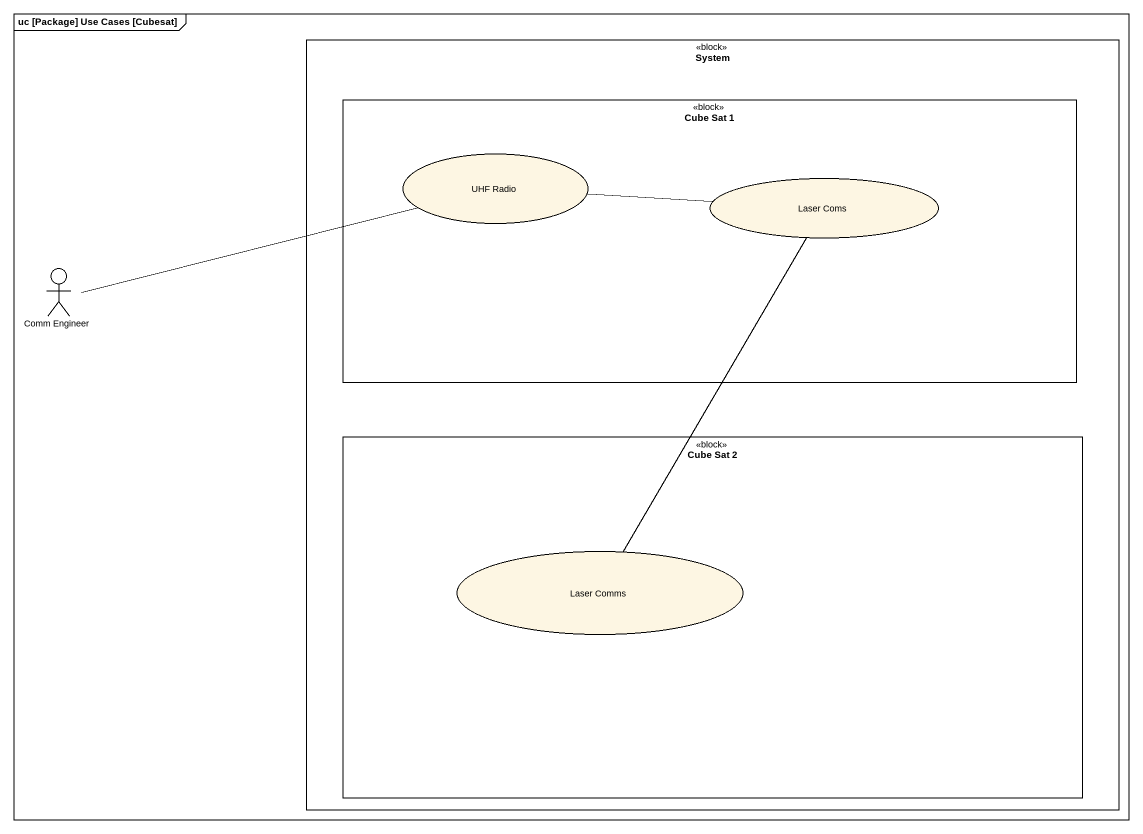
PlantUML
@startuml
mainframe uc [Package] Use Cases [Cubesat]
rectangle System <<block>> {
  rectangle "Cube Sat 1" as Cube_Sat_1 <<block>> {
    usecase "UHF Radio" as UHF_Radio
    usecase "Laser Coms" as Laser_Coms
  }
  rectangle "Cube Sat 2" as Cube_Sat_2 <<block>> {
    usecase "Laser Comms" as Laser_Comms
  }
}
actor "Comm Engineer" as Comm_Engineer
UHF_Radio -right- Laser_Coms
Laser_Coms -- Laser_Comms
Comm_Engineer -right- UHF_Radio
@enduml
